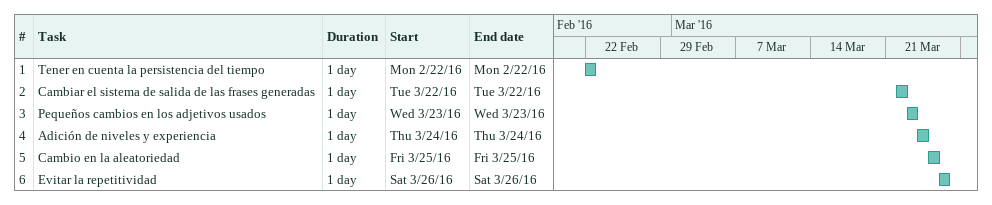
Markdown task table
| ID | Task | Duration | Start | Finish |
|---|---|---|---|---|
| 1 | Tener en cuenta la persistencia del tiempo | 1d | 2016-02-22 | 2016-02-22 |
| 2 | Cambiar el sistema de salida de las frases generadas | 1d | 2016-03-22 | 2016-03-22 |
| 3 | Pequeños cambios en los adjetivos usados | 1d | 2016-03-23 | 2016-03-23 |
| 4 | Adición de niveles y experiencia | 1d | 2016-03-24 | 2016-03-24 |
| 5 | Cambio en la aleatoriedad | 1d | 2016-03-25 | 2016-03-25 |
| 6 | Evitar la repetitividad | 1d | 2016-03-26 | 2016-03-26 |
